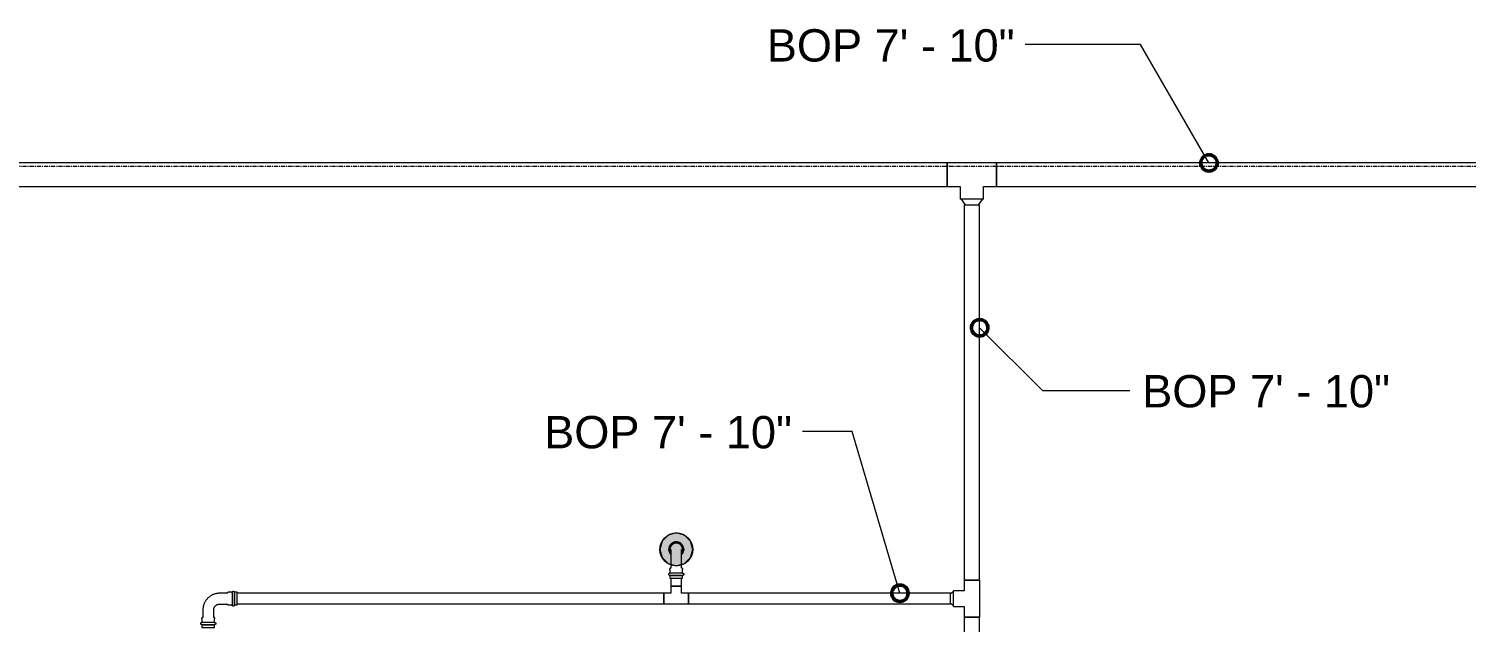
# Model space of a CAD drawing. Header units: inches. Extents: x -3679 to 241, y -496 to 1784.
# Drawn here: x -1187.5 to -1012.4, y 217.5 to 289.8 of the extents above; entities that cross this region are included whole.
import ezdxf

# ---------------------------------------------------------------- set-up
doc = ezdxf.new("R2010")
doc.units = ezdxf.units.IN
doc.header["$MEASUREMENT"] = 0
doc.linetypes.add('Grid Line', pattern=[0.875, 0.5, -0.125, 0.125, -0.125])
for name, color, linetype, lineweight in [('A-ANNO-NOTE', 250, 'Continuous', 9), ('G-ANNO-DIMS', 251, 'Continuous', 9), ('P-PIPE', 1, 'Continuous', 9), ('P-PIPE-CNTR', 1, 'Continuous', 9), ('S-GRID', 8, 'Continuous', 9)]:
    doc.layers.add(name, color=color, linetype=linetype, lineweight=lineweight)
doc.styles.add('Arial', font='arial.ttf', dxfattribs={"height": 3.934132})

# ---------------------------------------------------------------- blocks, each defined once
blk = doc.blocks.new('Victaulic-VicPress316-Elbow 90-45deg Style P568_P571 - Standard-V2-SECOND LEVEL')
at = {"layer": 'P-PIPE'}
for p, q in [((-3203.81, 730.05), (-3203.81, 729.6)), ((-3203.7, 731.1), (-3203.7, 730.2)), ((-3202.39, 730.21), (-3202.39, 731.1)), ((-3202.28, 729.6), (-3202.28, 730.05)), ((-3203.05, 729.6), (-3203.81, 729.6)), ((-3203.81, 729.31), (-3203.81, 728.97)), ((-3203.05, 729.31), (-3203.81, 729.31)), ((-3203.81, 728.97), (-3203.05, 728.97)), ((-3202.28, 729.6), (-3203.05, 729.6)), ((-3202.28, 729.31), (-3203.05, 729.31)), ((-3203.05, 728.97), (-3202.28, 728.97)), ((-3202.28, 728.97), (-3202.28, 729.31))]:
    blk.add_line(p, q, dxfattribs=at)
at = {"layer": 'P-PIPE', "flags": 128}
for points in [[(-3203.05, 733.4), (-3203.08, 733.4), (-3203.12, 733.4), (-3203.16, 733.4), (-3203.19, 733.39), (-3203.23, 733.38), (-3203.26, 733.38), (-3203.3, 733.37), (-3203.33, 733.36), (-3203.37, 733.34), (-3203.4, 733.33), (-3203.43, 733.32), (-3203.47, 733.3), (-3203.5, 733.28), (-3203.53, 733.26), (-3203.56, 733.24), (-3203.59, 733.22), (-3203.62, 733.2), (-3203.65, 733.18), (-3203.67, 733.15), (-3203.7, 733.13), (-3203.73, 733.1), (-3203.75, 733.07), (-3203.77, 733.04), (-3203.79, 733.01), (-3203.81, 732.98), (-3203.83, 732.95), (-3203.85, 732.92), (-3203.87, 732.89), (-3203.88, 732.85), (-3203.9, 732.82), (-3203.91, 732.79), (-3203.92, 732.75), (-3203.93, 732.72), (-3203.94, 732.68), (-3203.94, 732.65), (-3203.95, 732.61), (-3203.95, 732.57), (-3203.96, 732.54), (-3203.96, 732.5), (-3203.96, 732.46), (-3203.96, 732.43), (-3203.95, 732.39), (-3203.95, 732.35), (-3203.94, 732.32), (-3203.93, 732.28), (-3203.93, 732.25), (-3203.91, 732.21), (-3203.9, 732.18), (-3203.89, 732.14), (-3203.88, 732.11), (-3203.86, 732.08), (-3203.84, 732.05), (-3203.82, 732.01), (-3203.8, 731.98), (-3203.78, 731.95), (-3203.76, 731.92), (-3203.74, 731.9), (-3203.71, 731.87)], [(-3203.05, 733.26), (-3203.08, 733.26), (-3203.11, 733.25), (-3203.14, 733.25), (-3203.17, 733.25), (-3203.2, 733.24), (-3203.23, 733.23), (-3203.26, 733.23), (-3203.29, 733.22), (-3203.32, 733.21), (-3203.34, 733.2), (-3203.37, 733.18), (-3203.4, 733.17), (-3203.43, 733.16), (-3203.45, 733.14), (-3203.48, 733.12), (-3203.5, 733.1), (-3203.53, 733.09), (-3203.55, 733.07), (-3203.57, 733.05), (-3203.6, 733.02), (-3203.62, 733), (-3203.64, 732.98), (-3203.66, 732.95), (-3203.67, 732.93), (-3203.69, 732.9), (-3203.71, 732.88), (-3203.72, 732.85), (-3203.74, 732.82), (-3203.75, 732.8), (-3203.76, 732.77), (-3203.77, 732.74), (-3203.78, 732.71), (-3203.79, 732.68), (-3203.8, 732.65), (-3203.8, 732.62), (-3203.81, 732.59), (-3203.81, 732.56), (-3203.81, 732.53), (-3203.81, 732.5), (-3203.81, 732.47), (-3203.81, 732.44), (-3203.81, 732.41), (-3203.8, 732.38), (-3203.8, 732.35), (-3203.79, 732.32), (-3203.78, 732.29), (-3203.78, 732.26), (-3203.77, 732.23), (-3203.76, 732.2), (-3203.74, 732.17), (-3203.73, 732.14), (-3203.72, 732.12), (-3203.7, 732.1)], [(-3203.7, 732.49), (-3203.7, 732.49), (-3203.7, 732.49), (-3203.7, 732.48), (-3203.7, 732.47), (-3203.7, 732.46), (-3203.7, 732.45), (-3203.7, 732.44), (-3203.7, 732.42), (-3203.7, 732.4), (-3203.7, 732.38), (-3203.7, 732.36), (-3203.7, 732.33), (-3203.7, 732.31), (-3203.7, 732.28), (-3203.7, 732.25), (-3203.7, 732.21), (-3203.7, 732.18), (-3203.7, 732.14), (-3203.7, 732.11), (-3203.7, 732.07), (-3203.7, 732.03), (-3203.7, 731.98), (-3203.7, 731.94), (-3203.7, 731.9), (-3203.7, 731.85), (-3203.7, 731.8), (-3203.7, 731.75), (-3203.7, 731.7), (-3203.7, 731.65), (-3203.7, 731.6), (-3203.7, 731.55), (-3203.7, 731.5), (-3203.7, 731.44), (-3203.7, 731.39), (-3203.7, 731.33), (-3203.7, 731.28), (-3203.7, 731.22), (-3203.7, 731.17), (-3203.7, 731.11), (-3203.7, 731.1)], [(-3202.39, 731.86), (-3202.37, 731.88), (-3202.34, 731.91), (-3202.32, 731.94), (-3202.3, 731.97), (-3202.28, 732), (-3202.26, 732.03), (-3202.24, 732.06), (-3202.23, 732.09), (-3202.21, 732.13), (-3202.2, 732.16), (-3202.18, 732.19), (-3202.17, 732.23), (-3202.16, 732.26), (-3202.15, 732.3), (-3202.15, 732.33), (-3202.14, 732.37), (-3202.14, 732.41), (-3202.14, 732.44), (-3202.13, 732.48), (-3202.13, 732.52), (-3202.14, 732.55), (-3202.14, 732.59), (-3202.14, 732.63), (-3202.15, 732.66), (-3202.16, 732.7), (-3202.17, 732.73), (-3202.18, 732.77), (-3202.19, 732.8), (-3202.2, 732.84), (-3202.22, 732.87), (-3202.23, 732.9), (-3202.25, 732.93), (-3202.27, 732.97), (-3202.29, 733), (-3202.31, 733.03), (-3202.33, 733.06), (-3202.35, 733.08), (-3202.38, 733.11), (-3202.4, 733.14), (-3202.43, 733.16), (-3202.46, 733.19), (-3202.49, 733.21), (-3202.51, 733.23), (-3202.55, 733.25), (-3202.58, 733.27), (-3202.61, 733.29), (-3202.64, 733.31), (-3202.67, 733.32), (-3202.71, 733.34), (-3202.74, 733.35), (-3202.78, 733.36), (-3202.81, 733.37), (-3202.85, 733.38), (-3202.88, 733.39), (-3202.92, 733.39), (-3202.95, 733.4), (-3202.99, 733.4), (-3203.03, 733.4), (-3203.05, 733.4)], [(-3202.39, 732.1), (-3202.37, 732.13), (-3202.36, 732.16), (-3202.34, 732.18), (-3202.33, 732.21), (-3202.32, 732.24), (-3202.31, 732.27), (-3202.3, 732.3), (-3202.3, 732.33), (-3202.29, 732.36), (-3202.29, 732.39), (-3202.28, 732.42), (-3202.28, 732.45), (-3202.28, 732.48), (-3202.28, 732.51), (-3202.28, 732.54), (-3202.28, 732.57), (-3202.29, 732.6), (-3202.29, 732.63), (-3202.3, 732.66), (-3202.31, 732.69), (-3202.32, 732.72), (-3202.33, 732.75), (-3202.34, 732.78), (-3202.35, 732.81), (-3202.36, 732.84), (-3202.38, 732.86), (-3202.39, 732.89), (-3202.41, 732.92), (-3202.43, 732.94), (-3202.44, 732.97), (-3202.46, 732.99), (-3202.48, 733.01), (-3202.51, 733.03), (-3202.53, 733.06), (-3202.55, 733.08), (-3202.58, 733.09), (-3202.6, 733.11), (-3202.62, 733.13), (-3202.65, 733.15), (-3202.68, 733.16), (-3202.7, 733.18), (-3202.73, 733.19), (-3202.76, 733.2), (-3202.79, 733.21), (-3202.82, 733.22), (-3202.85, 733.23), (-3202.88, 733.24), (-3202.91, 733.24), (-3202.94, 733.25), (-3202.97, 733.25), (-3203, 733.26), (-3203.03, 733.26), (-3203.05, 733.26)], [(-3202.39, 731.1), (-3202.39, 731.15), (-3202.39, 731.21), (-3202.39, 731.26), (-3202.39, 731.32), (-3202.39, 731.37), (-3202.39, 731.43), (-3202.39, 731.48), (-3202.39, 731.54), (-3202.39, 731.59), (-3202.39, 731.64), (-3202.39, 731.69), (-3202.39, 731.74), (-3202.39, 731.79), (-3202.39, 731.84), (-3202.39, 731.88), (-3202.39, 731.93), (-3202.39, 731.97), (-3202.39, 732.02), (-3202.39, 732.06), (-3202.39, 732.1), (-3202.39, 732.13), (-3202.39, 732.17), (-3202.39, 732.21), (-3202.39, 732.24), (-3202.39, 732.27), (-3202.39, 732.3), (-3202.39, 732.33), (-3202.39, 732.35), (-3202.39, 732.37), (-3202.39, 732.4), (-3202.39, 732.41), (-3202.39, 732.43), (-3202.39, 732.45), (-3202.39, 732.46), (-3202.39, 732.47), (-3202.39, 732.48), (-3202.39, 732.48), (-3202.39, 732.49), (-3202.39, 732.49), (-3202.39, 732.49)], [(-3203.81, 730.05), (-3203.81, 730.06), (-3203.81, 730.07), (-3203.81, 730.08), (-3203.81, 730.09), (-3203.81, 730.11), (-3203.8, 730.12), (-3203.8, 730.13), (-3203.8, 730.14), (-3203.8, 730.15), (-3203.79, 730.16), (-3203.79, 730.17), (-3203.78, 730.18), (-3203.78, 730.19), (-3203.77, 730.2), (-3203.76, 730.2), (-3203.76, 730.21), (-3203.75, 730.22), (-3203.74, 730.23), (-3203.74, 730.24), (-3203.73, 730.25), (-3203.72, 730.25), (-3203.71, 730.26), (-3203.71, 730.27), (-3203.7, 730.27)], [(-3202.39, 730.27), (-3202.38, 730.26), (-3202.37, 730.26), (-3202.36, 730.25), (-3202.36, 730.24), (-3202.35, 730.23), (-3202.34, 730.22), (-3202.33, 730.22), (-3202.33, 730.21), (-3202.32, 730.2), (-3202.32, 730.19), (-3202.31, 730.18), (-3202.31, 730.17), (-3202.3, 730.16), (-3202.3, 730.15), (-3202.29, 730.14), (-3202.29, 730.13), (-3202.29, 730.12), (-3202.29, 730.11), (-3202.28, 730.1), (-3202.28, 730.09), (-3202.28, 730.07), (-3202.28, 730.06), (-3202.28, 730.05), (-3202.28, 730.05)], [(-3203.81, 729.31), (-3203.82, 729.31), (-3203.82, 729.31), (-3203.83, 729.31), (-3203.84, 729.31), (-3203.84, 729.31), (-3203.85, 729.31), (-3203.85, 729.31), (-3203.86, 729.32), (-3203.86, 729.32), (-3203.87, 729.32), (-3203.87, 729.32), (-3203.88, 729.32), (-3203.88, 729.33), (-3203.89, 729.33), (-3203.89, 729.33), (-3203.9, 729.34), (-3203.9, 729.34), (-3203.91, 729.34), (-3203.91, 729.35), (-3203.92, 729.35), (-3203.92, 729.36), (-3203.92, 729.36), (-3203.93, 729.37), (-3203.93, 729.37), (-3203.93, 729.38), (-3203.94, 729.38), (-3203.94, 729.39), (-3203.94, 729.39), (-3203.95, 729.4), (-3203.95, 729.4), (-3203.95, 729.41), (-3203.95, 729.41), (-3203.95, 729.42), (-3203.95, 729.42), (-3203.96, 729.43), (-3203.96, 729.44), (-3203.96, 729.44), (-3203.96, 729.45), (-3203.96, 729.45), (-3203.96, 729.46), (-3203.96, 729.46), (-3203.96, 729.47), (-3203.96, 729.48), (-3203.96, 729.48), (-3203.95, 729.49), (-3203.95, 729.49), (-3203.95, 729.5), (-3203.95, 729.5), (-3203.95, 729.51), (-3203.94, 729.51), (-3203.94, 729.52), (-3203.94, 729.52), (-3203.94, 729.53), (-3203.93, 729.53), (-3203.93, 729.54), (-3203.93, 729.54), (-3203.92, 729.55), (-3203.92, 729.55), (-3203.92, 729.56), (-3203.91, 729.56), (-3203.91, 729.57), (-3203.9, 729.57), (-3203.9, 729.57), (-3203.89, 729.58), (-3203.89, 729.58), (-3203.88, 729.58), (-3203.88, 729.58), (-3203.87, 729.59), (-3203.87, 729.59), (-3203.86, 729.59), (-3203.86, 729.59), (-3203.85, 729.59), (-3203.84, 729.6), (-3203.84, 729.6), (-3203.83, 729.6), (-3203.83, 729.6), (-3203.82, 729.6), (-3203.82, 729.6), (-3203.81, 729.6)], [(-3203.05, 729.6), (-3203.08, 729.6), (-3203.11, 729.6), (-3203.14, 729.6), (-3203.17, 729.6), (-3203.2, 729.6), (-3203.23, 729.6), (-3203.26, 729.6), (-3203.29, 729.6), (-3203.32, 729.6), (-3203.34, 729.6), (-3203.37, 729.6), (-3203.4, 729.6), (-3203.43, 729.6), (-3203.45, 729.6), (-3203.48, 729.6), (-3203.5, 729.6), (-3203.53, 729.6), (-3203.55, 729.6), (-3203.57, 729.6), (-3203.6, 729.6), (-3203.62, 729.6), (-3203.64, 729.6), (-3203.66, 729.6), (-3203.67, 729.6), (-3203.69, 729.6), (-3203.71, 729.6), (-3203.72, 729.6), (-3203.74, 729.6), (-3203.75, 729.6), (-3203.76, 729.6), (-3203.77, 729.6), (-3203.78, 729.6), (-3203.79, 729.6), (-3203.8, 729.6), (-3203.8, 729.6), (-3203.81, 729.6), (-3203.81, 729.6), (-3203.81, 729.6), (-3203.81, 729.6), (-3203.81, 729.6)], [(-3203.81, 729.6), (-3203.81, 729.6), (-3203.81, 729.6), (-3203.81, 729.6), (-3203.8, 729.6), (-3203.8, 729.6), (-3203.79, 729.6), (-3203.78, 729.6), (-3203.77, 729.6)], [(-3203.77, 729.31), (-3203.78, 729.31), (-3203.79, 729.31), (-3203.8, 729.31), (-3203.8, 729.31), (-3203.81, 729.31), (-3203.81, 729.31), (-3203.81, 729.31), (-3203.81, 729.31), (-3203.81, 729.31)], [(-3203.81, 729.31), (-3203.81, 729.31), (-3203.81, 729.31), (-3203.81, 729.31), (-3203.8, 729.31), (-3203.8, 729.31), (-3203.79, 729.31), (-3203.78, 729.31), (-3203.77, 729.31), (-3203.76, 729.31), (-3203.75, 729.31), (-3203.74, 729.31), (-3203.73, 729.31), (-3203.71, 729.31), (-3203.7, 729.31), (-3203.68, 729.31), (-3203.66, 729.31), (-3203.64, 729.31), (-3203.62, 729.31), (-3203.6, 729.31), (-3203.58, 729.31), (-3203.56, 729.31), (-3203.53, 729.31), (-3203.51, 729.31), (-3203.49, 729.31), (-3203.46, 729.31), (-3203.43, 729.31), (-3203.41, 729.31), (-3203.38, 729.31), (-3203.35, 729.31), (-3203.32, 729.31), (-3203.29, 729.31), (-3203.27, 729.31), (-3203.24, 729.31), (-3203.21, 729.31), (-3203.18, 729.31), (-3203.15, 729.31), (-3203.12, 729.31), (-3203.08, 729.31), (-3203.05, 729.31), (-3203.05, 729.31)], [(-3202.28, 729.6), (-3202.28, 729.6), (-3202.28, 729.6), (-3202.29, 729.6), (-3202.29, 729.6), (-3202.29, 729.6), (-3202.3, 729.6), (-3202.31, 729.6), (-3202.32, 729.6), (-3202.33, 729.6), (-3202.34, 729.6), (-3202.35, 729.6), (-3202.37, 729.6), (-3202.38, 729.6), (-3202.4, 729.6), (-3202.41, 729.6), (-3202.43, 729.6), (-3202.45, 729.6), (-3202.47, 729.6), (-3202.49, 729.6), (-3202.51, 729.6), (-3202.53, 729.6), (-3202.56, 729.6), (-3202.58, 729.6), (-3202.61, 729.6), (-3202.63, 729.6), (-3202.66, 729.6), (-3202.68, 729.6), (-3202.71, 729.6), (-3202.74, 729.6), (-3202.77, 729.6), (-3202.8, 729.6), (-3202.83, 729.6), (-3202.86, 729.6), (-3202.89, 729.6), (-3202.92, 729.6), (-3202.95, 729.6), (-3202.98, 729.6), (-3203.01, 729.6), (-3203.04, 729.6), (-3203.05, 729.6)], [(-3203.05, 729.31), (-3203.02, 729.31), (-3202.98, 729.31), (-3202.95, 729.31), (-3202.92, 729.31), (-3202.89, 729.31), (-3202.86, 729.31), (-3202.83, 729.31), (-3202.8, 729.31), (-3202.78, 729.31), (-3202.75, 729.31), (-3202.72, 729.31), (-3202.69, 729.31), (-3202.67, 729.31), (-3202.64, 729.31), (-3202.61, 729.31), (-3202.59, 729.31), (-3202.56, 729.31), (-3202.54, 729.31), (-3202.52, 729.31), (-3202.5, 729.31), (-3202.48, 729.31), (-3202.46, 729.31), (-3202.44, 729.31), (-3202.42, 729.31), (-3202.4, 729.31), (-3202.39, 729.31), (-3202.37, 729.31), (-3202.36, 729.31), (-3202.34, 729.31), (-3202.33, 729.31), (-3202.32, 729.31), (-3202.31, 729.31), (-3202.3, 729.31), (-3202.3, 729.31), (-3202.29, 729.31), (-3202.29, 729.31), (-3202.28, 729.31), (-3202.28, 729.31), (-3202.28, 729.31), (-3202.28, 729.31)], [(-3202.32, 729.6), (-3202.31, 729.6), (-3202.3, 729.6), (-3202.3, 729.6), (-3202.29, 729.6), (-3202.29, 729.6), (-3202.28, 729.6), (-3202.28, 729.6), (-3202.28, 729.6), (-3202.28, 729.6)], [(-3202.28, 729.31), (-3202.28, 729.31), (-3202.28, 729.31), (-3202.29, 729.31), (-3202.29, 729.31), (-3202.29, 729.31), (-3202.3, 729.31), (-3202.31, 729.31), (-3202.32, 729.31)], [(-3202.28, 729.6), (-3202.27, 729.6), (-3202.27, 729.6), (-3202.26, 729.6), (-3202.26, 729.6), (-3202.25, 729.6), (-3202.24, 729.6), (-3202.24, 729.59), (-3202.23, 729.59), (-3202.23, 729.59), (-3202.22, 729.59), (-3202.22, 729.59), (-3202.21, 729.58), (-3202.21, 729.58), (-3202.2, 729.58), (-3202.2, 729.57), (-3202.19, 729.57), (-3202.19, 729.57), (-3202.18, 729.56), (-3202.18, 729.56), (-3202.18, 729.56), (-3202.17, 729.55), (-3202.17, 729.55), (-3202.16, 729.54), (-3202.16, 729.54), (-3202.16, 729.53), (-3202.15, 729.53), (-3202.15, 729.52), (-3202.15, 729.52), (-3202.15, 729.51), (-3202.14, 729.51), (-3202.14, 729.5), (-3202.14, 729.5), (-3202.14, 729.49), (-3202.14, 729.48), (-3202.14, 729.48), (-3202.14, 729.47), (-3202.13, 729.47), (-3202.13, 729.46), (-3202.13, 729.46), (-3202.13, 729.45), (-3202.13, 729.44), (-3202.13, 729.44), (-3202.14, 729.43), (-3202.14, 729.43), (-3202.14, 729.42), (-3202.14, 729.42), (-3202.14, 729.41), (-3202.14, 729.4), (-3202.14, 729.4), (-3202.15, 729.39), (-3202.15, 729.39), (-3202.15, 729.38), (-3202.16, 729.38), (-3202.16, 729.37), (-3202.16, 729.37), (-3202.17, 729.36), (-3202.17, 729.36), (-3202.17, 729.35), (-3202.18, 729.35), (-3202.18, 729.35), (-3202.19, 729.34), (-3202.19, 729.34), (-3202.19, 729.34), (-3202.2, 729.33), (-3202.2, 729.33), (-3202.21, 729.33), (-3202.21, 729.32), (-3202.22, 729.32), (-3202.23, 729.32), (-3202.23, 729.32), (-3202.24, 729.32), (-3202.24, 729.31), (-3202.25, 729.31), (-3202.25, 729.31), (-3202.26, 729.31), (-3202.26, 729.31), (-3202.27, 729.31), (-3202.28, 729.31), (-3202.28, 729.31)]]:
    blk.add_lwpolyline(points, dxfattribs=at)
blk = doc.blocks.new('Victaulic-VicPress316-Elbow 90-45deg Style P568_P571 - Standard-V1-SECOND LEVEL')
at = {"layer": 'P-PIPE'}
for p, q in [((-0.77, 3.52), (-0.77, 3.18)), ((0.77, 3.52), (-0.77, 3.52)), ((0.77, 3.18), (0.77, 3.52)), ((-0.77, 3.18), (0.77, 3.18)), ((-0.77, 2.89), (-0.77, 2.44)), ((-0.77, 2.89), (0.77, 2.89)), ((-0.66, 2.28), (-0.66, 1.39)), ((0.66, 1.39), (0.66, 2.28)), ((0.77, 2.44), (0.77, 2.89)), ((-3.18, 0.77), (-3.52, 0.77)), ((-3.52, 0.77), (-3.52, -0.77)), ((-3.18, -0.77), (-3.18, 0.77)), ((-2.44, 0.77), (-2.89, 0.77)), ((-2.89, -0.77), (-2.89, 0.77)), ((-1.39, 0.66), (-2.28, 0.66)), ((-3.52, -0.77), (-3.18, -0.77)), ((-2.89, -0.77), (-2.44, -0.77)), ((-2.28, -0.66), (-1.39, -0.66))]:
    blk.add_line(p, q, dxfattribs=at)
at = {"layer": 'P-PIPE', "flags": 128}
for points in [[(-0.77, 2.89), (-0.77, 2.89), (-0.78, 2.89), (-0.78, 2.89), (-0.79, 2.89), (-0.8, 2.89), (-0.8, 2.89), (-0.81, 2.9), (-0.81, 2.9), (-0.82, 2.9), (-0.82, 2.9), (-0.83, 2.9), (-0.83, 2.91), (-0.84, 2.91), (-0.84, 2.91), (-0.85, 2.92), (-0.85, 2.92), (-0.86, 2.92), (-0.86, 2.93), (-0.87, 2.93), (-0.87, 2.93), (-0.87, 2.94), (-0.88, 2.94), (-0.88, 2.95), (-0.89, 2.95), (-0.89, 2.96), (-0.89, 2.96), (-0.89, 2.97), (-0.9, 2.97), (-0.9, 2.98), (-0.9, 2.98), (-0.9, 2.99), (-0.91, 2.99), (-0.91, 3), (-0.91, 3.01), (-0.91, 3.01), (-0.91, 3.02), (-0.91, 3.02), (-0.91, 3.03), (-0.91, 3.03), (-0.91, 3.04), (-0.91, 3.05), (-0.91, 3.05), (-0.91, 3.06), (-0.91, 3.06), (-0.91, 3.07), (-0.91, 3.07), (-0.91, 3.08), (-0.9, 3.09), (-0.9, 3.09), (-0.9, 3.1), (-0.9, 3.1), (-0.89, 3.11), (-0.89, 3.11), (-0.89, 3.12), (-0.88, 3.12), (-0.88, 3.13), (-0.88, 3.13), (-0.87, 3.14), (-0.87, 3.14), (-0.86, 3.14), (-0.86, 3.15), (-0.86, 3.15), (-0.85, 3.15), (-0.85, 3.16), (-0.84, 3.16), (-0.84, 3.16), (-0.83, 3.17), (-0.83, 3.17), (-0.82, 3.17), (-0.82, 3.17), (-0.81, 3.17), (-0.8, 3.18), (-0.8, 3.18), (-0.79, 3.18), (-0.79, 3.18), (-0.78, 3.18), (-0.78, 3.18), (-0.77, 3.18), (-0.77, 3.18)], [(0.77, 3.18), (0.77, 3.18), (0.76, 3.18), (0.76, 3.18), (0.76, 3.18), (0.75, 3.18), (0.74, 3.18), (0.74, 3.18), (0.73, 3.18), (0.72, 3.18), (0.71, 3.18), (0.69, 3.18), (0.68, 3.18), (0.67, 3.18), (0.65, 3.18), (0.63, 3.18), (0.61, 3.18), (0.6, 3.18), (0.58, 3.18), (0.56, 3.18), (0.53, 3.18), (0.51, 3.18), (0.49, 3.18), (0.46, 3.18), (0.44, 3.18), (0.41, 3.18), (0.39, 3.18), (0.36, 3.18), (0.33, 3.18), (0.31, 3.18), (0.28, 3.18), (0.25, 3.18), (0.22, 3.18), (0.19, 3.18), (0.16, 3.18), (0.13, 3.18), (0.1, 3.18), (0.07, 3.18), (0.04, 3.18), (0.01, 3.18), (-0.02, 3.18), (-0.05, 3.18), (-0.08, 3.18), (-0.11, 3.18), (-0.14, 3.18), (-0.17, 3.18), (-0.2, 3.18), (-0.23, 3.18), (-0.26, 3.18), (-0.29, 3.18), (-0.32, 3.18), (-0.35, 3.18), (-0.37, 3.18), (-0.4, 3.18), (-0.43, 3.18), (-0.45, 3.18), (-0.48, 3.18), (-0.5, 3.18), (-0.52, 3.18), (-0.54, 3.18), (-0.57, 3.18), (-0.59, 3.18), (-0.6, 3.18), (-0.62, 3.18), (-0.64, 3.18), (-0.66, 3.18), (-0.67, 3.18), (-0.69, 3.18), (-0.7, 3.18), (-0.71, 3.18), (-0.72, 3.18), (-0.73, 3.18), (-0.74, 3.18), (-0.75, 3.18), (-0.75, 3.18), (-0.76, 3.18), (-0.76, 3.18), (-0.77, 3.18), (-0.77, 3.18), (-0.77, 3.18)], [(-0.77, 3.18), (-0.77, 3.18), (-0.76, 3.18), (-0.76, 3.18), (-0.76, 3.18), (-0.75, 3.18), (-0.74, 3.18), (-0.74, 3.18), (-0.73, 3.18)], [(-0.77, 2.89), (-0.77, 2.89), (-0.76, 2.89), (-0.76, 2.89), (-0.76, 2.89), (-0.75, 2.89), (-0.74, 2.89), (-0.74, 2.89), (-0.73, 2.89), (-0.72, 2.89), (-0.71, 2.89), (-0.69, 2.89), (-0.68, 2.89), (-0.67, 2.89), (-0.65, 2.89), (-0.63, 2.89), (-0.61, 2.89), (-0.6, 2.89), (-0.58, 2.89), (-0.56, 2.89), (-0.53, 2.89), (-0.51, 2.89), (-0.49, 2.89), (-0.46, 2.89), (-0.44, 2.89), (-0.41, 2.89), (-0.39, 2.89), (-0.36, 2.89), (-0.33, 2.89), (-0.31, 2.89), (-0.28, 2.89), (-0.25, 2.89), (-0.22, 2.89), (-0.19, 2.89), (-0.16, 2.89), (-0.13, 2.89), (-0.1, 2.89), (-0.07, 2.89), (-0.04, 2.89), (-0.01, 2.89), (0.02, 2.89), (0.05, 2.89), (0.08, 2.89), (0.11, 2.89), (0.14, 2.89), (0.17, 2.89), (0.2, 2.89), (0.23, 2.89), (0.26, 2.89), (0.29, 2.89), (0.32, 2.89), (0.35, 2.89), (0.37, 2.89), (0.4, 2.89), (0.43, 2.89), (0.45, 2.89), (0.48, 2.89), (0.5, 2.89), (0.52, 2.89), (0.54, 2.89), (0.57, 2.89), (0.59, 2.89), (0.6, 2.89), (0.62, 2.89), (0.64, 2.89), (0.66, 2.89), (0.67, 2.89), (0.69, 2.89), (0.7, 2.89), (0.71, 2.89), (0.72, 2.89), (0.73, 2.89), (0.74, 2.89), (0.75, 2.89), (0.75, 2.89), (0.76, 2.89), (0.76, 2.89), (0.77, 2.89), (0.77, 2.89), (0.77, 2.89)], [(-0.72, 2.89), (-0.73, 2.89), (-0.74, 2.89), (-0.75, 2.89), (-0.75, 2.89), (-0.76, 2.89), (-0.76, 2.89), (-0.77, 2.89), (-0.77, 2.89), (-0.77, 2.89)], [(-0.66, 2.22), (-0.67, 2.23), (-0.67, 2.23), (-0.68, 2.24), (-0.69, 2.25), (-0.7, 2.26), (-0.7, 2.27), (-0.71, 2.27), (-0.72, 2.28), (-0.72, 2.29), (-0.73, 2.3), (-0.73, 2.31), (-0.74, 2.32), (-0.74, 2.33), (-0.75, 2.34), (-0.75, 2.35), (-0.76, 2.36), (-0.76, 2.37), (-0.76, 2.38), (-0.76, 2.39), (-0.76, 2.4), (-0.77, 2.42), (-0.77, 2.43), (-0.77, 2.44), (-0.77, 2.44)], [(0.77, 2.44), (0.77, 2.43), (0.77, 2.42), (0.76, 2.41), (0.76, 2.4), (0.76, 2.38), (0.76, 2.37), (0.76, 2.36), (0.75, 2.35), (0.75, 2.34), (0.74, 2.33), (0.74, 2.32), (0.74, 2.31), (0.73, 2.3), (0.72, 2.29), (0.72, 2.29), (0.71, 2.28), (0.71, 2.27), (0.7, 2.26), (0.69, 2.25), (0.68, 2.24), (0.68, 2.24), (0.67, 2.23), (0.66, 2.22), (0.66, 2.22)], [(0.72, 3.18), (0.73, 3.18), (0.74, 3.18), (0.75, 3.18), (0.75, 3.18), (0.76, 3.18), (0.76, 3.18), (0.77, 3.18), (0.77, 3.18), (0.77, 3.18)], [(0.77, 2.89), (0.77, 2.89), (0.76, 2.89), (0.76, 2.89), (0.76, 2.89), (0.75, 2.89), (0.74, 2.89), (0.74, 2.89), (0.73, 2.89)], [(0.77, 3.18), (0.77, 3.18), (0.78, 3.18), (0.78, 3.18), (0.79, 3.18), (0.8, 3.18), (0.8, 3.18), (0.81, 3.18), (0.81, 3.17), (0.82, 3.17), (0.82, 3.17), (0.83, 3.17), (0.83, 3.17), (0.84, 3.16), (0.84, 3.16), (0.85, 3.16), (0.85, 3.15), (0.86, 3.15), (0.86, 3.15), (0.87, 3.14), (0.87, 3.14), (0.87, 3.13), (0.88, 3.13), (0.88, 3.12), (0.89, 3.12), (0.89, 3.11), (0.89, 3.11), (0.89, 3.1), (0.9, 3.1), (0.9, 3.09), (0.9, 3.09), (0.9, 3.08), (0.91, 3.08), (0.91, 3.07), (0.91, 3.07), (0.91, 3.06), (0.91, 3.05), (0.91, 3.05), (0.91, 3.04), (0.91, 3.04), (0.91, 3.03), (0.91, 3.03), (0.91, 3.02), (0.91, 3.01), (0.91, 3.01), (0.91, 3), (0.91, 3), (0.91, 2.99), (0.9, 2.99), (0.9, 2.98), (0.9, 2.98), (0.9, 2.97), (0.89, 2.97), (0.89, 2.96), (0.89, 2.96), (0.88, 2.95), (0.88, 2.95), (0.88, 2.94), (0.87, 2.94), (0.87, 2.93), (0.86, 2.93), (0.86, 2.92), (0.86, 2.92), (0.85, 2.92), (0.85, 2.91), (0.84, 2.91), (0.84, 2.91), (0.83, 2.91), (0.83, 2.9), (0.82, 2.9), (0.82, 2.9), (0.81, 2.9), (0.8, 2.9), (0.8, 2.89), (0.79, 2.89), (0.79, 2.89), (0.78, 2.89), (0.78, 2.89), (0.77, 2.89), (0.77, 2.89)], [(-3.18, 0.77), (-3.18, 0.77), (-3.18, 0.78), (-3.18, 0.78), (-3.18, 0.79), (-3.18, 0.8), (-3.18, 0.8), (-3.18, 0.81), (-3.17, 0.81), (-3.17, 0.82), (-3.17, 0.82), (-3.17, 0.83), (-3.17, 0.83), (-3.16, 0.84), (-3.16, 0.84), (-3.16, 0.85), (-3.15, 0.85), (-3.15, 0.86), (-3.15, 0.86), (-3.14, 0.87), (-3.14, 0.87), (-3.13, 0.87), (-3.13, 0.88), (-3.12, 0.88), (-3.12, 0.89), (-3.11, 0.89), (-3.11, 0.89), (-3.1, 0.89), (-3.1, 0.9), (-3.09, 0.9), (-3.09, 0.9), (-3.08, 0.9), (-3.08, 0.91), (-3.07, 0.91), (-3.07, 0.91), (-3.06, 0.91), (-3.05, 0.91), (-3.05, 0.91), (-3.04, 0.91), (-3.04, 0.91), (-3.03, 0.91), (-3.03, 0.91), (-3.02, 0.91), (-3.01, 0.91), (-3.01, 0.91), (-3, 0.91), (-3, 0.91), (-2.99, 0.91), (-2.99, 0.9), (-2.98, 0.9), (-2.98, 0.9), (-2.97, 0.9), (-2.97, 0.89), (-2.96, 0.89), (-2.96, 0.89), (-2.95, 0.88), (-2.95, 0.88), (-2.94, 0.88), (-2.94, 0.87), (-2.93, 0.87), (-2.93, 0.86), (-2.92, 0.86), (-2.92, 0.86), (-2.92, 0.85), (-2.91, 0.85), (-2.91, 0.84), (-2.91, 0.84), (-2.91, 0.83), (-2.9, 0.83), (-2.9, 0.82), (-2.9, 0.82), (-2.9, 0.81), (-2.9, 0.8), (-2.89, 0.8), (-2.89, 0.79), (-2.89, 0.79), (-2.89, 0.78), (-2.89, 0.78), (-2.89, 0.77), (-2.89, 0.77)], [(-3.18, 0.77), (-3.18, 0.77), (-3.18, 0.76), (-3.18, 0.76), (-3.18, 0.76), (-3.18, 0.75), (-3.18, 0.74), (-3.18, 0.74), (-3.18, 0.73), (-3.18, 0.72), (-3.18, 0.71), (-3.18, 0.69), (-3.18, 0.68), (-3.18, 0.67), (-3.18, 0.65), (-3.18, 0.63), (-3.18, 0.61), (-3.18, 0.6), (-3.18, 0.58), (-3.18, 0.56), (-3.18, 0.53), (-3.18, 0.51), (-3.18, 0.49), (-3.18, 0.46), (-3.18, 0.44), (-3.18, 0.41), (-3.18, 0.39), (-3.18, 0.36), (-3.18, 0.33), (-3.18, 0.31), (-3.18, 0.28), (-3.18, 0.25), (-3.18, 0.22), (-3.18, 0.19), (-3.18, 0.16), (-3.18, 0.13), (-3.18, 0.1), (-3.18, 0.07), (-3.18, 0.04), (-3.18, 0.01), (-3.18, -0.02), (-3.18, -0.05), (-3.18, -0.08), (-3.18, -0.11), (-3.18, -0.14), (-3.18, -0.17), (-3.18, -0.2), (-3.18, -0.23), (-3.18, -0.26), (-3.18, -0.29), (-3.18, -0.32), (-3.18, -0.35), (-3.18, -0.37), (-3.18, -0.4), (-3.18, -0.43), (-3.18, -0.45), (-3.18, -0.48), (-3.18, -0.5), (-3.18, -0.52), (-3.18, -0.54), (-3.18, -0.57), (-3.18, -0.59), (-3.18, -0.6), (-3.18, -0.62), (-3.18, -0.64), (-3.18, -0.66), (-3.18, -0.67), (-3.18, -0.69), (-3.18, -0.7), (-3.18, -0.71), (-3.18, -0.72), (-3.18, -0.73), (-3.18, -0.74), (-3.18, -0.75), (-3.18, -0.75), (-3.18, -0.76), (-3.18, -0.76), (-3.18, -0.77), (-3.18, -0.77), (-3.18, -0.77)], [(-3.18, 0.72), (-3.18, 0.73), (-3.18, 0.74), (-3.18, 0.75), (-3.18, 0.75), (-3.18, 0.76), (-3.18, 0.76), (-3.18, 0.77), (-3.18, 0.77), (-3.18, 0.77)], [(-2.89, -0.77), (-2.89, -0.77), (-2.89, -0.76), (-2.89, -0.76), (-2.89, -0.76), (-2.89, -0.75), (-2.89, -0.74), (-2.89, -0.74), (-2.89, -0.73), (-2.89, -0.72), (-2.89, -0.71), (-2.89, -0.69), (-2.89, -0.68), (-2.89, -0.67), (-2.89, -0.65), (-2.89, -0.63), (-2.89, -0.61), (-2.89, -0.6), (-2.89, -0.58), (-2.89, -0.56), (-2.89, -0.53), (-2.89, -0.51), (-2.89, -0.49), (-2.89, -0.46), (-2.89, -0.44), (-2.89, -0.41), (-2.89, -0.39), (-2.89, -0.36), (-2.89, -0.33), (-2.89, -0.31), (-2.89, -0.28), (-2.89, -0.25), (-2.89, -0.22), (-2.89, -0.19), (-2.89, -0.16), (-2.89, -0.13), (-2.89, -0.1), (-2.89, -0.07), (-2.89, -0.04), (-2.89, -0.01), (-2.89, 0.02), (-2.89, 0.05), (-2.89, 0.08), (-2.89, 0.11), (-2.89, 0.14), (-2.89, 0.17), (-2.89, 0.2), (-2.89, 0.23), (-2.89, 0.26), (-2.89, 0.29), (-2.89, 0.32), (-2.89, 0.35), (-2.89, 0.37), (-2.89, 0.4), (-2.89, 0.43), (-2.89, 0.45), (-2.89, 0.48), (-2.89, 0.5), (-2.89, 0.52), (-2.89, 0.54), (-2.89, 0.57), (-2.89, 0.59), (-2.89, 0.6), (-2.89, 0.62), (-2.89, 0.64), (-2.89, 0.66), (-2.89, 0.67), (-2.89, 0.69), (-2.89, 0.7), (-2.89, 0.71), (-2.89, 0.72), (-2.89, 0.73), (-2.89, 0.74), (-2.89, 0.75), (-2.89, 0.75), (-2.89, 0.76), (-2.89, 0.76), (-2.89, 0.77), (-2.89, 0.77), (-2.89, 0.77)], [(-2.89, 0.77), (-2.89, 0.77), (-2.89, 0.76), (-2.89, 0.76), (-2.89, 0.76), (-2.89, 0.75), (-2.89, 0.74), (-2.89, 0.74), (-2.89, 0.73)], [(-2.44, 0.77), (-2.43, 0.77), (-2.42, 0.77), (-2.41, 0.76), (-2.4, 0.76), (-2.38, 0.76), (-2.37, 0.76), (-2.36, 0.76), (-2.35, 0.75), (-2.34, 0.75), (-2.33, 0.74), (-2.32, 0.74), (-2.31, 0.74), (-2.3, 0.73), (-2.29, 0.72), (-2.29, 0.72), (-2.28, 0.71), (-2.27, 0.71), (-2.26, 0.7), (-2.25, 0.69), (-2.24, 0.68), (-2.24, 0.68), (-2.23, 0.67), (-2.22, 0.66), (-2.22, 0.66)], [(-0.66, 1.39), (-0.66, 1.36), (-0.66, 1.33), (-0.66, 1.3), (-0.67, 1.28), (-0.67, 1.25), (-0.68, 1.22), (-0.69, 1.19), (-0.69, 1.16), (-0.7, 1.13), (-0.72, 1.11), (-0.73, 1.08), (-0.74, 1.05), (-0.75, 1.03), (-0.77, 1), (-0.79, 0.98), (-0.8, 0.95), (-0.82, 0.93), (-0.84, 0.91), (-0.86, 0.89), (-0.88, 0.87), (-0.9, 0.85), (-0.92, 0.83), (-0.95, 0.81), (-0.97, 0.79), (-1, 0.77), (-1.02, 0.76), (-1.05, 0.74), (-1.07, 0.73), (-1.1, 0.72), (-1.13, 0.71), (-1.15, 0.7), (-1.18, 0.69), (-1.21, 0.68), (-1.24, 0.67), (-1.27, 0.67), (-1.3, 0.66), (-1.33, 0.66), (-1.36, 0.66), (-1.39, 0.66), (-1.39, 0.66)], [(-1.39, -0.66), (-1.31, -0.66), (-1.23, -0.65), (-1.15, -0.64), (-1.07, -0.63), (-0.99, -0.62), (-0.91, -0.6), (-0.83, -0.58), (-0.75, -0.55), (-0.67, -0.53), (-0.59, -0.5), (-0.52, -0.46), (-0.45, -0.43), (-0.37, -0.39), (-0.3, -0.34), (-0.24, -0.3), (-0.17, -0.25), (-0.1, -0.2), (-0.04, -0.15), (0.02, -0.09), (0.08, -0.04), (0.13, 0.02), (0.19, 0.09), (0.24, 0.15), (0.29, 0.22), (0.33, 0.29), (0.38, 0.35), (0.42, 0.43), (0.45, 0.5), (0.49, 0.57), (0.52, 0.65), (0.55, 0.73), (0.57, 0.81), (0.59, 0.88), (0.61, 0.96), (0.63, 1.04), (0.64, 1.13), (0.65, 1.21), (0.65, 1.29), (0.66, 1.37), (0.66, 1.39)], [(-3.18, -0.77), (-3.18, -0.77), (-3.18, -0.76), (-3.18, -0.76), (-3.18, -0.76), (-3.18, -0.75), (-3.18, -0.74), (-3.18, -0.74), (-3.18, -0.73)], [(-2.89, -0.77), (-2.89, -0.77), (-2.89, -0.78), (-2.89, -0.78), (-2.89, -0.79), (-2.89, -0.8), (-2.89, -0.8), (-2.9, -0.81), (-2.9, -0.81), (-2.9, -0.82), (-2.9, -0.82), (-2.9, -0.83), (-2.91, -0.83), (-2.91, -0.84), (-2.91, -0.84), (-2.92, -0.85), (-2.92, -0.85), (-2.92, -0.86), (-2.93, -0.86), (-2.93, -0.87), (-2.93, -0.87), (-2.94, -0.87), (-2.94, -0.88), (-2.95, -0.88), (-2.95, -0.89), (-2.96, -0.89), (-2.96, -0.89), (-2.97, -0.89), (-2.97, -0.9), (-2.98, -0.9), (-2.98, -0.9), (-2.99, -0.9), (-2.99, -0.91), (-3, -0.91), (-3.01, -0.91), (-3.01, -0.91), (-3.02, -0.91), (-3.02, -0.91), (-3.03, -0.91), (-3.03, -0.91), (-3.04, -0.91), (-3.05, -0.91), (-3.05, -0.91), (-3.06, -0.91), (-3.06, -0.91), (-3.07, -0.91), (-3.07, -0.91), (-3.08, -0.91), (-3.09, -0.9), (-3.09, -0.9), (-3.1, -0.9), (-3.1, -0.9), (-3.11, -0.89), (-3.11, -0.89), (-3.12, -0.89), (-3.12, -0.88), (-3.13, -0.88), (-3.13, -0.88), (-3.14, -0.87), (-3.14, -0.87), (-3.14, -0.86), (-3.15, -0.86), (-3.15, -0.86), (-3.15, -0.85), (-3.16, -0.85), (-3.16, -0.84), (-3.16, -0.84), (-3.17, -0.83), (-3.17, -0.83), (-3.17, -0.82), (-3.17, -0.82), (-3.17, -0.81), (-3.18, -0.8), (-3.18, -0.8), (-3.18, -0.79), (-3.18, -0.79), (-3.18, -0.78), (-3.18, -0.78), (-3.18, -0.77), (-3.18, -0.77)], [(-2.89, -0.72), (-2.89, -0.73), (-2.89, -0.74), (-2.89, -0.75), (-2.89, -0.75), (-2.89, -0.76), (-2.89, -0.76), (-2.89, -0.77), (-2.89, -0.77), (-2.89, -0.77)], [(-2.22, -0.66), (-2.23, -0.67), (-2.23, -0.67), (-2.24, -0.68), (-2.25, -0.69), (-2.26, -0.7), (-2.27, -0.7), (-2.27, -0.71), (-2.28, -0.72), (-2.29, -0.72), (-2.3, -0.73), (-2.31, -0.73), (-2.32, -0.74), (-2.33, -0.74), (-2.34, -0.75), (-2.35, -0.75), (-2.36, -0.76), (-2.37, -0.76), (-2.38, -0.76), (-2.39, -0.76), (-2.4, -0.76), (-2.42, -0.77), (-2.43, -0.77), (-2.44, -0.77), (-2.44, -0.77)]]:
    blk.add_lwpolyline(points, dxfattribs=at)

msp = doc.modelspace()

# ---------------------------------------------------------------- hatches: boundary and pattern name
at = {"layer": 'A-ANNO-NOTE'}
h = msp.add_hatch(color=256, dxfattribs=at)
edge = h.paths.add_edge_path(flags=0)
edge.add_arc((-1108.62, 226.36), 2, 0, 360)
msp.add_hatch(color=256, dxfattribs=at).paths.add_polyline_path([(-1108.62, 224.36), (-1107.62, 224.63), (-1106.89, 225.36), (-1106.62, 226.36), (-1106.89, 227.36), (-1107.62, 228.1), (-1108.62, 228.36), (-1109.62, 228.1), (-1110.36, 227.36), (-1110.62, 226.36), (-1110.36, 225.36), (-1109.62, 224.63)], flags=0)

# ---------------------------------------------------------------- linework, layer by layer
for p, q in [((-1109.62, 228.1), (-1110.36, 227.36)), ((-1108.62, 228.36), (-1109.62, 228.1)), ((-1107.62, 228.1), (-1108.62, 228.36)), ((-1106.89, 227.36), (-1107.62, 228.1)), ((-1110.36, 227.36), (-1110.62, 226.36)), ((-1110.62, 226.36), (-1110.36, 225.36)), ((-1106.62, 226.36), (-1106.89, 227.36)), ((-1106.89, 225.36), (-1106.62, 226.36)), ((-1110.36, 225.36), (-1109.62, 224.63)), ((-1109.62, 224.63), (-1108.62, 224.36)), ((-1108.62, 224.36), (-1107.62, 224.63)), ((-1107.62, 224.63), (-1106.89, 225.36))]:
    msp.add_line(p, q, dxfattribs=at)
msp.add_circle((-1108.62, 226.36), 2, dxfattribs=at)
at = {"layer": 'G-ANNO-DIMS'}
for p, q in [((-1052.08, 287.86), (-1066.14, 287.86)), ((-1043.75, 273.44), (-1052.08, 287.86)), ((-1071.68, 253.36), (-1064.04, 245.73)), ((-1064.04, 245.73), (-1053.38, 245.73)), ((-1087.2, 240.74), (-1093.25, 240.74)), ((-1081.39, 221.02), (-1087.2, 240.74))]:
    msp.add_line(p, q, dxfattribs=at)
at = {"layer": 'G-ANNO-DIMS', "lineweight": 50}
for centre in [(-1043.75, 273.44), (-1071.68, 253.36), (-1081.39, 221.02)]:
    msp.add_circle(centre, 1, dxfattribs=at)
at = {"layer": 'P-PIPE'}
for p, q in [((-1075.62, 273.44), (-1396.63, 273.44)), ((-1069.63, 273.44), (-1075.62, 273.44)), ((-1075.62, 273.44), (-1075.62, 271.28)), ((-1075.62, 273.25), (-1075.62, 273.39)), ((-1075.62, 273.02), (-1075.62, 273.24)), ((-954.62, 273.44), (-1069.63, 273.44)), ((-1069.63, 271.28), (-1069.63, 273.44)), ((-1069.63, 273.39), (-1069.63, 273.25)), ((-1069.63, 273.24), (-1069.63, 273.02)), ((-1075.62, 272.72), (-1075.62, 273.02)), ((-1075.62, 272.37), (-1075.62, 272.72)), ((-1075.62, 271.63), (-1075.62, 272.37)), ((-1075.62, 271.28), (-1075.62, 271.63)), ((-1069.63, 273.02), (-1069.63, 272.72)), ((-1069.63, 272.72), (-1069.63, 272.37)), ((-1069.63, 272.37), (-1069.63, 271.63)), ((-1069.63, 271.63), (-1069.63, 271.28)), ((-1396.63, 270.56), (-1075.62, 270.56)), ((-1075.62, 270.98), (-1075.62, 271.28)), ((-1075.62, 271.28), (-1075.62, 270.56)), ((-1075.62, 270.76), (-1075.62, 270.98)), ((-1075.62, 270.61), (-1075.62, 270.75)), ((-1075.62, 270.56), (-1074.06, 270.56)), ((-1074.06, 270.56), (-1074.06, 269.01)), ((-1071.19, 270.56), (-1069.63, 270.56)), ((-1071.19, 269.01), (-1071.19, 270.56)), ((-1069.63, 271.28), (-1069.63, 270.98)), ((-1069.63, 270.56), (-1069.63, 271.28)), ((-1069.63, 270.98), (-1069.63, 270.76)), ((-1069.63, 270.75), (-1069.63, 270.61)), ((-1069.63, 270.56), (-954.62, 270.56)), ((-1071.19, 269.01), (-1074.06, 269.01)), ((-1073.94, 269.01), (-1073.44, 268.35)), ((-1073.58, 268.35), (-1073.58, 222.61)), ((-1073.58, 268.35), (-1071.68, 268.35)), ((-1071.81, 268.35), (-1071.31, 269.01)), ((-1071.68, 222.61), (-1071.68, 268.35)), ((-1109.28, 222.84), (-1109.28, 221.86)), ((-1107.97, 221.86), (-1107.97, 222.84)), ((-1073.58, 222.61), (-1073.58, 221.32)), ((-1073.58, 222.61), (-1071.67, 222.61)), ((-1073.3, 222.61), (-1073.45, 222.61)), ((-1073.1, 222.61), (-1073.3, 222.61)), ((-1072.87, 222.61), (-1073.1, 222.61)), ((-1072.38, 222.61), (-1072.87, 222.61)), ((-1072.15, 222.61), (-1072.38, 222.61)), ((-1071.95, 222.61), (-1072.15, 222.61)), ((-1071.8, 222.61), (-1071.95, 222.61)), ((-1071.67, 218.12), (-1071.67, 222.61)), ((-1110.12, 221.02), (-1162.11, 221.02)), ((-1109.28, 221.02), (-1110.12, 221.02)), ((-1110.12, 221), (-1110.12, 221.02)), ((-1110.12, 221.02), (-1110.12, 219.71)), ((-1110.12, 220.93), (-1110.12, 221)), ((-1110.12, 220.83), (-1110.12, 220.93)), ((-1110.12, 220.69), (-1110.12, 220.83)), ((-1110.12, 220.54), (-1110.12, 220.69)), ((-1107.97, 221.86), (-1109.28, 221.86)), ((-1109.28, 221.86), (-1109.28, 221.02)), ((-1109.28, 221.86), (-1109.26, 221.86)), ((-1109.26, 221.86), (-1109.19, 221.86)), ((-1109.19, 221.86), (-1109.09, 221.86)), ((-1109.09, 221.86), (-1108.95, 221.86)), ((-1108.95, 221.86), (-1108.8, 221.86)), ((-1108.8, 221.86), (-1108.45, 221.86)), ((-1108.45, 221.86), (-1108.3, 221.86)), ((-1108.3, 221.86), (-1108.16, 221.86)), ((-1108.16, 221.86), (-1108.06, 221.86)), ((-1108.06, 221.86), (-1107.99, 221.86)), ((-1107.99, 221.86), (-1107.97, 221.86)), ((-1107.97, 221.02), (-1107.97, 221.86)), ((-1107.13, 221.02), (-1107.97, 221.02)), ((-1075.28, 221.02), (-1107.13, 221.02)), ((-1107.13, 219.71), (-1107.13, 221.02)), ((-1107.13, 221.02), (-1107.13, 221)), ((-1107.13, 221), (-1107.13, 220.93)), ((-1107.13, 220.93), (-1107.13, 220.83)), ((-1107.13, 220.83), (-1107.13, 220.69)), ((-1107.13, 220.69), (-1107.13, 220.54)), ((-1074.87, 221.18), (-1075.28, 220.93)), ((-1075.28, 221.02), (-1075.28, 219.71)), ((-1073.58, 221.32), (-1074.87, 221.32)), ((-1074.87, 219.41), (-1074.87, 221.32)), ((-1162.11, 219.71), (-1110.12, 219.71)), ((-1110.12, 220.19), (-1110.12, 220.54)), ((-1110.12, 220.04), (-1110.12, 220.19)), ((-1110.12, 219.9), (-1110.12, 220.04)), ((-1110.12, 219.8), (-1110.12, 219.9)), ((-1110.12, 219.73), (-1110.12, 219.8)), ((-1110.12, 219.71), (-1110.12, 219.73)), ((-1110.12, 219.71), (-1107.13, 219.71)), ((-1107.13, 220.54), (-1107.13, 220.19)), ((-1107.13, 220.19), (-1107.13, 220.04)), ((-1107.13, 220.04), (-1107.13, 219.9)), ((-1107.13, 219.9), (-1107.13, 219.8)), ((-1107.13, 219.8), (-1107.13, 219.73)), ((-1107.13, 219.73), (-1107.13, 219.71)), ((-1107.13, 219.71), (-1075.28, 219.71)), ((-1075.28, 219.8), (-1074.87, 219.55)), ((-1074.87, 219.41), (-1073.58, 219.41)), ((-1073.58, 219.41), (-1073.58, 218.12)), ((-1071.67, 218.12), (-1073.58, 218.12)), ((-1073.58, 218.12), (-1073.58, 164.11)), ((-1073.45, 218.12), (-1073.3, 218.12)), ((-1073.3, 218.12), (-1073.1, 218.12)), ((-1073.1, 218.12), (-1072.87, 218.12)), ((-1072.87, 218.12), (-1072.38, 218.12)), ((-1072.38, 218.12), (-1072.15, 218.12)), ((-1072.15, 218.12), (-1071.95, 218.12)), ((-1071.95, 218.12), (-1071.8, 218.12)), ((-1071.68, 164.11), (-1071.68, 218.12))]:
    msp.add_line(p, q, dxfattribs=at)
at = {"layer": 'P-PIPE-CNTR'}
for p, q in [((-1109.62, 226.36), (-1109.36, 226.36)), ((-1108.62, 227.1), (-1108.62, 227.36)), ((-1107.89, 226.36), (-1107.62, 226.36))]:
    msp.add_line(p, q, dxfattribs=at)
at = {"layer": 'S-GRID', "linetype": 'Grid Line'}
msp.add_line((228, 273), (-3666.39, 273), dxfattribs=at)

# ---------------------------------------------------------------- block references
at = {"layer": 'P-PIPE'}
msp.add_blockref('Victaulic-VicPress316-Elbow 90-45deg Style P568_P571 - Standard-V2-SECOND LEVEL', (2094.42, -506.13), dxfattribs=at)
at = {"layer": 'P-PIPE', "rotation": 180}
msp.add_blockref('Victaulic-VicPress316-Elbow 90-45deg Style P568_P571 - Standard-V1-SECOND LEVEL', (-1165.62, 220.36), dxfattribs=at)

# ---------------------------------------------------------------- texts
at = {"layer": 'G-ANNO-DIMS', "char_height": 3.9341, "width": 35.952, "attachment_point": 1, "line_spacing_factor": 0.938532, "style": 'Arial'}
for insert in [(-1097.6, 289.73), (-1051.88, 247.6), (-1124.71, 242.61)]:
    msp.add_mtext('BOP 7\' - 10"', dxfattribs=dict(at, insert=insert))

doc.saveas('drawing.dxf')
